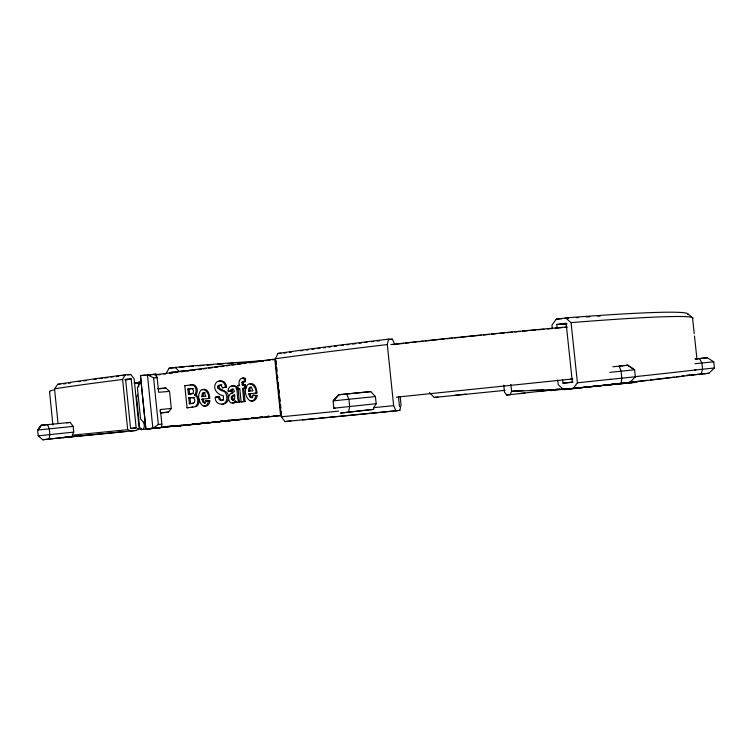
<?xml version="1.0" encoding="UTF-8"?>
<svg xmlns="http://www.w3.org/2000/svg" width="752" height="752" viewBox="0 0 752 752"><rect width="100%" height="100%" fill="white"/><g stroke="black" fill="none" stroke-linecap="round" stroke-linejoin="round"><path stroke-width="1.13" d="M242.529 388.446L243.742 388.342L245.086 401.446L243.874 401.568L242.529 388.446L245.791 388.107L245.443 384.657L242.182 384.996L242.144 382.082L244.25 381.631L244.297 378.529L243.122 378.247M244.25 381.631L245.462 381.546L245.509 378.444C240.725 376.31 237.82 381.198 239.437 385.325L237.923 385.503L238.271 388.944L239.484 388.84M687.723 314.731L687.723 314.656A299.249 11.186 -6 0 0 567.356 317.776L556.236 319.168L551.94 325.127L552.306 328.568M231.268 397.958L232.067 395.975L234.615 394.565L234.756 398.052L234.098 399.378L232.396 399.923L231.268 397.958L232.481 397.846L233.073 399.387L234.22 399.914L233.007 400.026M232.481 397.846L232.735 396.445L234.286 395.298M221.774 404.379C227.997 403.768 228.072 394.584 224.171 391.219C220.289 391.444 213.831 385.475 220.665 384.874L222.526 387.769L226.559 387.139C226.578 383.323 222.977 379.469 219.058 381.311M223.805 400.064L221.502 400.271L220.524 399.556L219.199 396.436L215.279 397.282C214.536 406.945 230.178 406.193 227.941 396.689C230.657 389.818 211.03 388.718 221.887 384.78M364.72 410.282L340.515 413.074L373.612 409.379L373.753 407.65L376.16 403.711L375.417 396.548L370.783 391.604L338.626 394.762L333.098 400.882L333.85 408.204L376.16 403.711M160.082 411.795L160.373 409.492L171.296 408.468L169.567 391.407L165.929 388.032L157.478 388.671M169.567 391.407L158.625 392.271L157.14 377.654L156.002 374.12L140.464 375.577L145.888 429.138L161.417 427.512L161.859 424.119L160.373 409.492M203.98 405.807C207.167 407.18 209.883 403.824 209.817 400.807L205.898 400.496L205.446 402.301L204.45 402.997L202.843 402.113L201.903 399.218L209.705 398.363C209.836 394.565 207.308 386.942 202.316 389.94M206.969 401.427L207.129 400.384M250.886 400.684C254.195 402.076 257.109 398.692 257.062 395.524L253.02 395.204L252.531 397.065L251.478 397.789L249.786 396.877L248.79 393.907L256.949 393.014C256.808 389.235 255.116 382.326 249.993 383.868M233.458 389.075L232.349 389.649L231.842 391.35L228.1 391.021C227.536 386.989 232.603 384.084 235.611 386.81C238.252 391.397 236.57 397.282 238.694 402.132L239.907 402.019C237.303 397.094 241.016 383.266 231.597 386.208M230.629 391.454L231.137 389.743L232.236 389.179L233.994 389.95L234.323 391.726C228.899 392.497 226.202 399.782 231.099 402.997L233.346 402.95L235.451 400.666L235.996 402.423L237.209 402.311M243.385 384.902L243.357 381.988L245.462 381.546M348.524 412.256L349.661 406.597L348.9 399.246L346.625 393.926M48.965 439.112L49.876 434.637L49.294 428.819L47.517 424.617L41.247 425.256L37.6 430.031L38.183 435.831L42.704 439.76L72.606 436.527L72.314 435.201L73.743 432.109L73.17 426.403L70.218 422.408L41.294 425.256L37.703 430.022M209.817 400.807L208.595 400.919C205.258 414.032 196.018 399.904 199.374 393.127C201.602 384.761 210.165 392.666 208.483 398.475L209.705 398.363M302.68 419.936A300.988 2.707 -5.8 0 0 392.563 411.203L399.876 410.338L401.042 404.745L400.196 396.652M257.062 395.524L255.859 395.627C252.381 409.069 242.576 394.791 246.139 387.647C248.48 379.064 257.475 387.017 255.746 393.117L256.949 393.014M395.975 410.865L393.644 405.657L387.299 344.566L388.53 339.152L392.478 339.199L394.791 344.576M699.473 358.554L707.218 357.745L713.733 361.778L714.4 368.001L708.882 373.274L691.116 375.06L701.137 374.073L702.556 369.232L701.889 363L699.473 358.554L694.942 359.033M137.531 394.781L136.582 397.554L139.562 427.098L141.056 429.608L143.388 429.373L144.346 426.619L143.886 422.06M315.633 418.563A305.932 2.726 -5.8 0 1 303.131 419.757L284.999 421.59L281.333 416.787L275.373 358.751L277.996 353.421L295.583 350.968A300.791 10.443 -6.1 0 1 385.127 339.556L388.53 339.152M127.69 429.702L122.614 379.478L125.133 374.834L130.763 374.496L134.129 378.745L139.158 428.461L136.413 430.417L130.82 431.037L127.69 429.702L72.314 435.201M141.169 381.038L137.409 387.675L140.577 418.967L145.249 424.241M166.38 373.011L169.144 368.189L177.068 367.202A258.406 8.15 -5.6 0 1 263.642 360.659M58.054 423.677L54.558 388.84L57.754 384.319L58.957 384.122A257.372 8.056 -5.8 0 1 109.764 376.827L125.133 374.834M41.294 425.256L37.948 429.994L73.17 426.403M565.56 317.917L571.059 322.608L577.423 382.815L573.043 388.662L563.68 389.583L558.238 384.742L557.749 380.155M195.417 406.578C198.895 403.937 198.613 397.028 194.589 394.997C197.174 392.102 196.385 385.569 192.08 384.902M194.589 394.997L195.821 394.894C199.374 391.031 196.234 382.505 190.181 384.996M161.426 412.876L168.373 412.124L171.296 408.468M236.043 401.577L234.568 402.837L232.312 402.884M629.781 382.646L635.337 376.79L634.585 369.796L627.713 365.218L619.244 366.092L621.077 371.187L621.829 378.2L621.096 383.539L629.781 382.646L610.276 384.601L613.773 384.187M145.841 375.239L140.464 375.577L145.888 429.138L152.872 428.443L158.324 424.495L161.859 424.119M192.183 393.606C194.016 392.77 193.809 389.48 192.07 388.662M231.738 393.663L233.026 392.995M251.45 386.97L250.078 388.154L249.777 391.106L248.564 391.209L248.865 388.258L250.247 387.064L251.779 387.882L252.719 390.73M219.199 396.436L215.279 397.282M242.182 378.425L243.159 378.162M42.704 439.76L72.606 436.527M191.901 403.457L194.411 402.593L194.853 400.186L193.866 397.883L190.97 397.564M222.526 387.769L226.559 387.139M191.628 407.264L196.648 406.465C200.126 403.824 199.844 396.924 195.821 394.894M565.128 327.393L567.064 327.045M54.558 388.84L55.733 388.652A261.132 7.426 -5.8 0 1 107.245 381.433L122.614 379.478M190.19 393.916L193.414 393.512M708.882 373.274L701.137 374.073M283.955 353.111L286.164 352.801M289.473 352.34L291.682 352.03M275.373 358.751L292.96 356.354A305.246 9.597 -6.1 0 1 383.99 344.952L387.299 344.566M175.761 371.761L169.595 372.578L173.073 372.287M150.221 374.881L156.002 374.12L156.35 377.476M154.273 374.928L274.79 359.071L280.599 415.63L154.959 428.057M157.958 374.853L160.27 374.543M163.739 374.092L166.051 373.791M169.529 373.33L172.998 372.879M175.31 372.569L177.622 372.268M181.091 371.817L183.403 371.507M186.872 371.056L189.184 370.755M192.653 370.294L194.965 369.993M198.443 369.533L200.756 369.232M203.068 368.931L206.537 368.471M208.849 368.17L212.318 367.709M214.63 367.408L218.099 366.957M220.411 366.647L223.88 366.196M226.192 365.886L229.67 365.434M231.983 365.134L235.451 364.673M237.764 364.372L241.232 363.912M243.545 363.611L245.857 363.31M249.326 362.849L252.794 362.398M255.107 362.097L258.585 361.637M260.897 361.336L263.209 361.026M266.678 360.575L270.147 360.114M272.459 359.813L274.771 359.512M557.166 327.938L556.8 324.488L566.124 323.257L572.366 382.223L562.994 383.172L562.637 379.713M122.219 375.605L125.424 375.192M127.558 374.91L130.763 374.496M124.804 379.751L131.205 378.933L136.159 427.869L130.557 428.48L125.584 379.29L131.205 378.933M612.814 366.779L627.929 365.199M333.85 408.204L335.101 408.054M125.584 379.835L127.718 379.563M138.706 386.989L138.236 382.336L140.981 381.997M159.001 388.887L165.929 388.032M188.291 407.65L187.051 407.772L184.804 385.654L191.412 384.902M187.878 389.01L189.119 388.916L189.636 394.029L188.404 394.133L187.878 389.01L190.679 388.728M707.218 357.745L695.638 358.995M242.182 384.996L245.443 384.657M389.433 339.566L392.478 339.199M188.404 394.133L191.431 393.822M238.271 388.944L239.794 388.765L241.129 401.859L242.341 401.747M284.999 421.59L290.921 420.904M554.045 390.203L550.699 390.589L564.461 389.179M188.78 397.817L190.012 397.714L190.613 403.627L189.382 403.739L188.78 397.817L194.552 397.46M205.606 396.144L204.713 393.371L204.018 392.723L202.523 392.911L201.677 396.595L205.851 396.154M248.564 391.209L252.888 390.749M557.749 389.263L519.482 393.587M559.714 389.094L538 391.557M189.382 403.739L193.132 403.345M66.815 422.784L70.218 422.408M218.447 421.778L222.893 421.289M503.746 385.165L504.47 392.036L506.622 395.016L524.962 393.023M567.751 388.916A334.255 3.299 -5.9 0 1 628.39 383.088L637.01 382.176L635.017 382.364A322.223 3.149 -5.9 0 0 619.535 383.84M187.051 407.772L192.86 407.152M235.996 402.423L239.907 402.019M241.129 401.859L245.086 401.446M38.841 435.756L38.183 435.831L73.743 432.109M80.097 435.756L73.781 436.376M71.073 436.545L66.477 437.044L71.741 436.564M152.139 428.302L149.15 428.631L152.637 428.283M227.724 420.199L229.877 419.964M429.401 392.6L434.308 397.451L438.002 397.047M454.979 395.298L459.998 394.753M184.954 424.861L188.404 424.485M193.001 423.987L195.304 423.733M199.797 423.244L202.006 423.009M206.415 422.53L209.009 422.267M213.671 421.759L215.899 421.515M220.345 421.035L222.564 420.791M460.967 394.706L465.977 394.151M169.51 426.534L173.909 426.055M178.186 425.623L181.655 425.247M185.124 424.871L187.436 424.617M193.02 424.006L195.257 423.771M517.273 390.702L511.595 391.322L510.1 394.678L506.622 395.016M563.68 389.583L582.546 387.524A305.613 2.068 -5.9 0 0 601.497 385.447M154.799 428.123L173.562 426.121M141.056 429.608L159.283 427.662M370.783 391.604L338.626 394.762M712.905 361.872L713.733 361.778L694.961 363.724M562.994 383.172L572.996 382.11M609.947 372.343L634.585 369.796L627.676 365.228M396.342 397.178L572.413 378.97M570.618 379.281L572.808 378.923M375.417 396.548L333.324 400.863L338.785 394.753L333.446 400.854M570.599 379.149L572.563 378.952M694.745 370.022L714.278 368.001M610.69 379.318L635.337 376.79L634.679 376.837M434.308 397.451L505.024 390.363M130.801 428.414L136.159 427.869M226.878 420.941L232.847 420.321L230.084 420.575M373.753 407.65L393.644 405.657M373.612 409.379L365.867 410.15M686.764 375.154L689.913 374.844M155.138 427.973L281.69 415.452M154.451 428.198L161.417 427.512M181.241 425.745L175.056 426.356L193.593 424.382A264.61 1.222 -6 0 0 241.251 419.268M136.413 430.417L115.385 432.569A257.504 1.269 -5.9 0 1 64.315 437.523L63.102 437.636L72.935 436.611A263.134 1.288 -5.9 0 0 125.697 431.479M338.579 411.165L281.333 416.787M567.929 388.831L570.242 388.605A322.223 3.149 -5.9 0 1 572.507 388.389M394.781 410.846L399.876 410.338M160.994 412.839L168.373 412.124M79.204 435.803L74.147 436.263M204.45 402.997L205.672 402.893L204.074 402L203.125 399.115L201.903 399.218M231.466 398.814L232.678 398.71M231.86 399.5L233.073 399.387M232.396 399.923L233.609 399.82M231.513 396.548L232.735 396.445M231.287 397.188L232.5 397.084M566.914 326.97L552.259 328.248A252.418 8.14 -6 0 0 390.861 344.548M248.79 393.907L250.002 393.794L250.989 396.774L252.681 397.676M201.677 396.595L202.908 396.492L203.745 392.807L205.24 392.619M169.144 368.189L176.109 367.615M179.596 367.324L184.24 366.938M231.597 389.357L232.819 389.263M231.137 389.743L232.349 389.649M230.826 390.41L232.039 390.316M228.1 391.021L231.842 391.35M245.791 388.107L244.588 388.201L244.231 384.751M57.754 384.319L60.038 384.14M63.478 383.877L65.762 383.699M237.923 385.503L239.136 385.409M217.497 387.299L218.719 387.195M217.723 388.126L218.945 388.032M556.8 324.488L566.811 323.717M217.563 386.415L218.785 386.321M134.617 383.031L139.28 382.674M184.804 385.654L186.045 385.56M242.454 381.706L243.667 381.621M242.144 382.082L243.357 381.988M242.012 382.749L243.225 382.655M556.236 319.168L561.8 318.754M565.137 318.5L568.484 318.256M244.297 378.529L245.509 378.444M138.236 382.336L140.568 382.176M152.872 428.443L147.42 374.656L153.605 377.889L157.14 377.654M189.448 388.822L193.302 388.558M277.996 353.421L280.975 353.261M514.941 390.955L523.044 390.673M530 390.42L543.903 389.931M550.849 389.677L568.221 389.066L511.595 391.322L510.871 384.432M177.886 425.829L180.189 425.801L167.358 426.309M253.02 395.204L255.859 395.627M205.898 400.496L208.595 400.919M687.742 313.819L692.724 317.899M175.31 367.352L179.014 371.328A262.185 7.558 -5.6 0 1 194.712 370.003M630.185 381.283L631.379 382.806M217.977 396.539L219.302 399.669L221.464 400.525L223.382 399.415L223.504 395.853C217.864 394.734 212.28 389.282 215.758 383.172C218.898 378.472 225.779 382.091 225.346 387.233M694.228 333.691L692.62 318.688A303.676 10.349 -6 0 0 571.059 322.608M694.481 335.994L696.954 359.08M398.485 396.953L399.491 406.653M276.022 360.697L276.379 364.156M276.736 367.625L277.093 371.093M277.563 375.709L277.808 378.021M278.278 382.636L278.635 386.105M278.992 389.574L279.349 393.033M279.819 397.658L280.176 401.117M280.534 404.585L280.891 408.054M281.248 411.513L281.483 413.826M153.605 377.889L158.324 424.495M49.547 391.529L52.903 424.955M274.001 415.771A258.547 1.213 -6 0 0 276.313 415.518A264.61 1.222 -6 0 1 274.292 415.668M269.338 416.279A258.547 1.213 -6 0 1 267.101 416.523M262.514 417.022A258.547 1.213 -6 0 1 258.989 417.407M255.398 417.792A258.547 1.213 -6 0 1 251.168 418.253M249.006 418.488A258.547 1.213 -6 0 1 244.635 418.958M242.407 419.202A258.547 1.213 -6 0 1 182.999 425.557M268.915 416.26A264.61 1.222 -6 0 1 266.706 416.495M262.269 416.984A264.61 1.222 -6 0 1 259.045 417.332M255.755 417.689A264.61 1.222 -6 0 1 251.271 418.178M247.831 418.554A264.61 1.222 -6 0 1 244.569 418.902M199.083 369.636A262.185 7.558 -5.6 0 1 201.376 369.448M188.884 366.562A264.469 8.263 -5.5 0 1 193.508 366.186M198.086 365.829A264.469 8.263 -5.5 0 1 203.707 365.387M207.035 365.124A264.469 8.263 -5.5 0 1 212.835 364.682M217.403 364.335A264.469 8.263 -5.5 0 1 222.996 363.912M227.527 363.583A264.469 8.263 -5.5 0 1 233.252 363.169M237.726 362.849A264.469 8.263 -5.5 0 1 242.106 362.549M248.94 362.079A264.469 8.263 -5.5 0 1 254.449 361.712M261.047 361.289A264.469 8.263 -5.5 0 1 263.266 361.148M264.751 360.593A258.406 8.15 -5.6 0 1 269.479 360.293M137.795 428.856A277.836 1.476 -5.9 0 1 141.338 428.471M137.578 428.931A287.067 1.532 -5.9 0 1 140.718 428.584M138.932 382.918A277.676 9.4 -5.9 0 1 136.742 383.059M138.227 382.646A286.907 9.757 -5.9 0 1 133.978 382.909M49.839 391.905A219.969 6.458 -5.8 0 1 53.994 389.846M68.601 383.229A263.003 8.187 -5.8 0 1 70.65 382.9M78.358 381.715A263.003 8.187 -5.8 0 1 80.492 381.396M83.782 380.907A263.003 8.187 -5.8 0 1 86.048 380.568M94.066 379.422A263.003 8.187 -5.8 0 1 96.341 379.102M99.847 378.613A263.003 8.187 -5.8 0 1 102.225 378.275M104.66 377.946A263.003 8.187 -5.8 0 1 107.837 377.513M111.089 377.072A263.003 8.187 -5.8 0 1 113.289 376.78M116.654 376.329A263.003 8.187 -5.8 0 1 118.929 376.028M561.951 389.489A334.255 3.299 -5.9 0 1 565.429 389.141M574.772 388.164A322.223 3.149 -5.9 0 1 618.417 383.943M393.625 410.968A305.932 2.726 -5.8 0 1 324.986 417.67M323.905 417.774A305.932 2.726 -5.8 0 1 317.974 418.338M300.556 350.817A305.744 10.49 -6.1 0 1 302.812 350.507M306.233 350.047A305.744 10.49 -6.1 0 1 308.546 349.746M312.042 349.276A305.744 10.49 -6.1 0 1 314.402 348.966M317.852 348.514A305.744 10.49 -6.1 0 1 320.014 348.232M323.285 347.8A305.744 10.49 -6.1 0 1 325.484 347.518M328.812 347.086A305.744 10.49 -6.1 0 1 331.049 346.794M334.433 346.362A305.744 10.49 -6.1 0 1 336.708 346.07M341.173 345.497A305.744 10.49 -6.1 0 1 343.382 345.224M346.71 344.801A305.744 10.49 -6.1 0 1 348.947 344.519M352.312 344.096A305.744 10.49 -6.1 0 1 355.715 343.673M359.146 343.25A305.744 10.49 -6.1 0 1 361.439 342.959M364.795 342.545A305.744 10.49 -6.1 0 1 367.014 342.273M371.479 341.728A305.744 10.49 -6.1 0 1 373.725 341.455M377.119 341.041A305.744 10.49 -6.1 0 1 379.384 340.769M393.042 344.576A244.597 7.896 -6 0 1 402.95 343.476M405.159 343.232A244.597 7.896 -6 0 1 409.596 342.743M411.814 342.498A244.597 7.896 -6 0 1 416.27 342.01M418.497 341.775A244.597 7.896 -6 0 1 422.972 341.286M425.209 341.041A244.597 7.896 -6 0 1 437.532 339.735M439.779 339.49A244.597 7.896 -6 0 1 444.263 339.02M446.509 338.785A244.597 7.896 -6 0 1 452.112 338.203M454.349 337.968A244.597 7.896 -6 0 1 458.833 337.507M461.07 337.272A244.597 7.896 -6 0 1 466.644 336.708M468.872 336.473A244.597 7.896 -6 0 1 481.083 335.242M483.357 335.016A244.597 7.896 -6 0 1 489.223 334.433M491.564 334.208A244.597 7.896 -6 0 1 496.217 333.747M499.695 333.409A244.597 7.896 -6 0 1 504.31 332.957M506.604 332.741A244.597 7.896 -6 0 1 512.319 332.196M514.584 331.98A244.597 7.896 -6 0 1 520.224 331.444M522.471 331.228A244.597 7.896 -6 0 1 528.036 330.711M530.245 330.504A244.597 7.896 -6 0 1 535.875 329.987M538.206 329.78A244.597 7.896 -6 0 1 543.969 329.254M547.39 328.944A244.597 7.896 -6 0 1 551.912 328.549M555.258 328.248A244.597 7.896 -6 0 1 561.876 327.675M695.835 369.881A303.836 1.053 -5.9 0 1 634.462 376.733M610.793 379.271A303.836 1.053 -5.9 0 1 577.423 382.815M694.124 374.44A299.437 2.04 -5.9 0 1 574.838 388.464M683.963 375.737A305.613 2.068 -5.9 0 1 681.481 376.113M679.488 376.395A305.613 2.068 -5.9 0 1 676.236 376.818M674.074 377.1A305.613 2.068 -5.9 0 1 668.829 377.748M667.663 377.899A305.613 2.068 -5.9 0 1 650.677 379.91M647.087 380.324A305.613 2.068 -5.9 0 1 624.263 382.918M622.036 383.172A305.613 2.068 -5.9 0 1 618.614 383.548M615.343 383.915A305.613 2.068 -5.9 0 1 602.69 385.315M562.346 324.309A301.054 10.18 -6 0 1 566.839 323.971M576.323 317.673A305.425 11.355 -6 0 1 578.645 317.513M586.56 316.968A305.425 11.355 -6 0 1 589.859 316.742M597.755 316.225A305.425 11.355 -6 0 1 600.115 316.075"/></g></svg>
